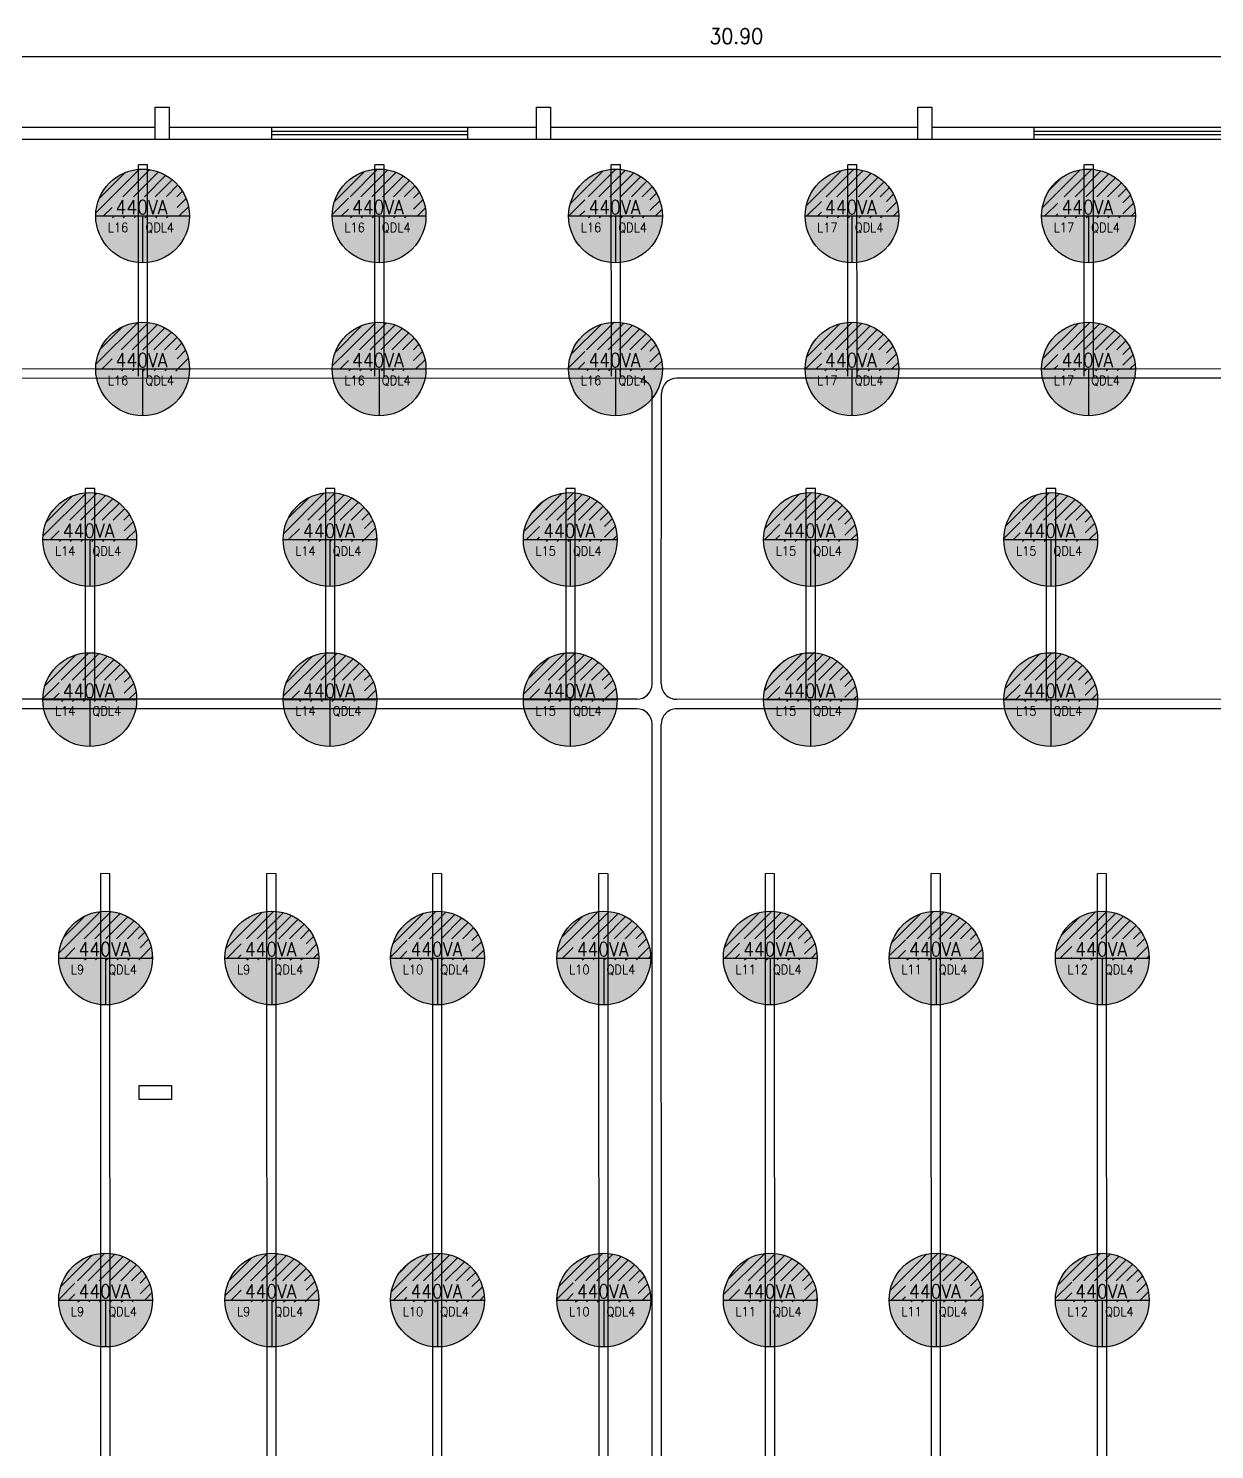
# Model space of a CAD drawing. Extents: x 103 to 641, y -58 to 322.
# Drawn here: x 373.15 to 392.53, y 39.42 to 62.64 of the extents above; entities that cross this region are included whole.
import ezdxf

# ---------------------------------------------------------------- set-up
doc = ezdxf.new("R2010")
doc.units = 0
doc.header["$MEASUREMENT"] = 0
for name, color, linetype in [('_ARQ', 5, 'Continuous'), ('_COTAS', 4, 'Continuous'), ('_ELT-ELETROCALHAS', 1, 'Continuous'), ('_ELT-LUMINARIAS', 3, 'Continuous'), ('_ELT-MÁQUINAS', 3, 'Continuous')]:
    doc.layers.add(name, color=color, linetype=linetype)
doc.styles.add('textstyle4', font='arial.ttf')
doc.styles.add('textstyle5', font='')
doc.styles.add('textstyle6', font='Standard')
doc.styles.get('textstyle5').set_extended_font_data('Standard')

# ---------------------------------------------------------------- blocks, each defined once
blk = doc.blocks.new('LAMP_Recapagem')
at = {"true_color": 0xffffff}
h = blk.add_hatch(color=7, dxfattribs=at)
h.dxf.hatch_style = 1
edge = h.paths.add_edge_path()
edge.add_arc((0, 0), 0.766, 0, 360)
at = {"layer": '_ELT-LUMINARIAS', "linetype": 'Continuous', "transparency": 33554687}
h = blk.add_hatch(dxfattribs=at)
h.set_pattern_fill('ANSI31', color=256, style=0, pattern_type=0)
h.set_pattern_definition([(45, (-325.58795, -41.82564), (-0.08838835, 0.08838835), [])])
edge = h.paths.add_edge_path(flags=0)
edge.add_line((-0.766, 0), (0.766, 0))
edge.add_arc((0, 0), 0.766, 0, 180)
h.paths.add_polyline_path([(-0.5, -0.03), (0.562, -0.03), (0.562, 0.315), (-0.5, 0.315)], flags=0)
at = {"layer": '_ELT-LUMINARIAS', "linetype": 'Continuous'}
blk.add_circle((0, 0), 0.766, dxfattribs=at)
at = {"layer": '_ELT-MÁQUINAS', "linetype": 'Continuous'}
for p, q in [((-0.766, 0), (0.766, 0)), ((0, 0), (0, -0.766))]:
    blk.add_line(p, q, dxfattribs=at)
at = {"layer": '_ELT-LUMINARIAS', "linetype": 'Continuous', "style": 'textstyle4'}
for tag, p, height in [('990VA', (-0.442, 0.031), 0.226), ('L34', (-0.568, -0.263), 0.15), ('QDL5', (0.044, -0.263), 0.15)]:
    blk.add_attdef(tag, p, '', height=height, dxfattribs=at)

msp = doc.modelspace()

# ---------------------------------------------------------------- linework, layer by layer
at = {"layer": '_ARQ'}
for p, q in [((369.226, 61.028), (375.226, 61.028)), ((375.456, 61.028), (381.456, 61.028)), ((377.129, 60.825), (377.129, 61.028)), ((377.129, 60.963), (380.326, 60.963)), ((377.129, 60.91), (380.326, 60.91)), ((380.329, 61.028), (380.329, 60.825)), ((381.685, 61.028), (387.685, 61.028)), ((387.914, 61.028), (393.914, 61.028)), ((389.587, 60.825), (389.587, 61.028)), ((389.587, 60.963), (392.784, 60.963)), ((389.587, 60.91), (392.784, 60.91))]:
    msp.add_line(p, q, dxfattribs=at)
at = {"layer": '_ARQ', "linetype": 'Continuous'}
msp.add_line((393.914, 60.828), (356.768, 60.828), dxfattribs=at)
at = {"layer": '_ARQ'}
for points in [[(375.456, 61.353), (375.456, 60.828), (375.226, 60.828), (375.226, 61.353)], [(381.685, 61.353), (381.685, 60.828), (381.456, 60.828), (381.456, 61.353)], [(387.914, 61.353), (387.914, 60.828), (387.685, 60.828), (387.685, 61.353)], [(374.964, 45.37), (375.489, 45.37), (375.489, 45.14), (374.964, 45.14)]]:
    msp.add_lwpolyline(points, close=True, dxfattribs=at)
at = {"layer": '_COTAS', "linetype": 'Continuous'}
msp.add_line((369.226, 62.181), (400.141, 62.181), dxfattribs=at)
at = {"layer": '_ELT-ELETROCALHAS', "linetype": 'Continuous'}
for p, q in [((374.952, 56.963), (374.951, 60.412)), ((375.101, 60.411), (374.951, 60.412)), ((375.102, 56.963), (375.101, 60.411)), ((378.815, 56.963), (378.814, 60.412)), ((378.964, 60.411), (378.814, 60.412)), ((378.965, 56.963), (378.964, 60.411)), ((382.678, 56.963), (382.677, 60.412)), ((382.827, 60.411), (382.677, 60.412)), ((382.828, 56.963), (382.827, 60.411)), ((386.541, 56.963), (386.54, 60.412)), ((386.69, 60.411), (386.54, 60.412)), ((386.691, 56.963), (386.69, 60.411)), ((390.404, 56.963), (390.403, 60.412)), ((390.553, 60.411), (390.403, 60.412)), ((390.554, 56.963), (390.553, 60.411)), ((400.038, 57.079), (370.245, 57.074)), ((383.094, 56.927), (370.245, 56.924)), ((400.038, 56.929), (383.747, 56.927)), ((383.344, 51.931), (383.344, 56.677)), ((383.494, 51.932), (383.497, 56.677)), ((374.087, 51.677), (374.087, 55.126)), ((374.237, 55.125), (374.087, 55.126)), ((374.237, 51.677), (374.237, 55.125)), ((378.012, 51.677), (378.012, 55.126)), ((378.162, 55.125), (378.012, 55.126)), ((378.162, 51.677), (378.162, 55.125)), ((381.937, 51.677), (381.937, 55.126)), ((382.087, 55.125), (381.937, 55.126)), ((382.087, 51.677), (382.087, 55.125)), ((385.862, 51.677), (385.862, 55.126)), ((386.012, 55.125), (385.862, 55.126)), ((386.012, 51.677), (386.012, 55.125)), ((389.787, 51.677), (389.787, 55.126)), ((389.937, 55.125), (389.787, 55.126)), ((389.937, 51.677), (389.937, 55.125)), ((383.094, 51.682), (361.208, 51.685)), ((399.36, 51.679), (383.744, 51.681)), ((383.094, 51.526), (361.208, 51.523)), ((399.36, 51.528), (383.744, 51.526)), ((383.349, 22.956), (383.344, 51.277)), ((383.499, 22.956), (383.494, 51.275)), ((374.34, 25.16), (374.336, 48.833)), ((374.486, 48.832), (374.336, 48.833)), ((374.49, 25.16), (374.486, 48.832)), ((377.055, 25.16), (377.051, 48.833)), ((377.201, 48.832), (377.051, 48.833)), ((377.205, 25.16), (377.201, 48.832)), ((379.763, 25.16), (379.759, 48.833)), ((379.909, 48.832), (379.759, 48.833)), ((379.913, 25.16), (379.909, 48.832)), ((382.48, 25.16), (382.475, 48.833)), ((382.625, 48.832), (382.475, 48.833)), ((382.63, 25.16), (382.625, 48.832)), ((385.199, 25.16), (385.194, 48.833)), ((385.344, 48.832), (385.194, 48.833)), ((385.349, 25.16), (385.344, 48.832)), ((387.909, 25.16), (387.904, 48.833)), ((388.054, 48.832), (387.904, 48.833)), ((388.059, 25.16), (388.054, 48.832)), ((390.624, 25.16), (390.619, 48.833)), ((390.769, 48.832), (390.619, 48.833)), ((390.774, 25.16), (390.769, 48.832))]:
    msp.add_line(p, q, dxfattribs=at)
for centre, start, end in [((383.094, 56.677), 0.0087, 90.0127), ((383.747, 56.677), 90.0078, 180.0036), ((383.094, 51.932), 269.993, 359.855), ((383.744, 51.931), 179.855, 269.993), ((383.094, 51.276), 0.145, 90.007), ((383.744, 51.276), 90.007, 180.145)]:
    msp.add_arc(centre, 0.25, start, end, dxfattribs=at)

# ---------------------------------------------------------------- block references
at = {"layer": '_ELT-LUMINARIAS', "linetype": 'Continuous'}
ref = msp.add_blockref('LAMP_Recapagem', (375.02, 59.578), dxfattribs=at)
ref.add_attrib('L34', 'L16', (374.452, 59.315), dxfattribs={"linetype": 'Continuous', "height": 0.1501, "style": 'textstyle6'})
ref.add_attrib('QDL5', 'QDL4', (375.065, 59.315), dxfattribs={"linetype": 'Continuous', "height": 0.1501, "style": 'textstyle6'})
ref.add_attrib('990VA', '440VA', (374.578, 59.609), dxfattribs={"linetype": 'Continuous', "height": 0.2256, "style": 'textstyle6'})
ref = msp.add_blockref('LAMP_Recapagem', (378.883, 59.578), dxfattribs=at)
ref.add_attrib('L34', 'L16', (378.315, 59.315), dxfattribs={"linetype": 'Continuous', "height": 0.1501, "style": 'textstyle6'})
ref.add_attrib('QDL5', 'QDL4', (378.928, 59.315), dxfattribs={"linetype": 'Continuous', "height": 0.1501, "style": 'textstyle6'})
ref.add_attrib('990VA', '440VA', (378.441, 59.609), dxfattribs={"linetype": 'Continuous', "height": 0.2256, "style": 'textstyle6'})
ref = msp.add_blockref('LAMP_Recapagem', (382.746, 59.578), dxfattribs=at)
ref.add_attrib('L34', 'L16', (382.178, 59.315), dxfattribs={"linetype": 'Continuous', "height": 0.1501, "style": 'textstyle6'})
ref.add_attrib('QDL5', 'QDL4', (382.791, 59.315), dxfattribs={"linetype": 'Continuous', "height": 0.1501, "style": 'textstyle6'})
ref.add_attrib('990VA', '440VA', (382.304, 59.609), dxfattribs={"linetype": 'Continuous', "height": 0.2256, "style": 'textstyle6'})
ref = msp.add_blockref('LAMP_Recapagem', (386.609, 59.578), dxfattribs=at)
ref.add_attrib('L34', 'L17', (386.041, 59.315), dxfattribs={"linetype": 'Continuous', "height": 0.1501, "style": 'textstyle6'})
ref.add_attrib('QDL5', 'QDL4', (386.654, 59.315), dxfattribs={"linetype": 'Continuous', "height": 0.1501, "style": 'textstyle6'})
ref.add_attrib('990VA', '440VA', (386.167, 59.609), dxfattribs={"linetype": 'Continuous', "height": 0.2256, "style": 'textstyle6'})
ref = msp.add_blockref('LAMP_Recapagem', (390.472, 59.578), dxfattribs=at)
ref.add_attrib('L34', 'L17', (389.904, 59.315), dxfattribs={"linetype": 'Continuous', "height": 0.1501, "style": 'textstyle6'})
ref.add_attrib('QDL5', 'QDL4', (390.517, 59.315), dxfattribs={"linetype": 'Continuous', "height": 0.1501, "style": 'textstyle6'})
ref.add_attrib('990VA', '440VA', (390.03, 59.609), dxfattribs={"linetype": 'Continuous', "height": 0.2256, "style": 'textstyle6'})
ref = msp.add_blockref('LAMP_Recapagem', (375.02, 57.078), dxfattribs=at)
ref.add_attrib('L34', 'L16', (374.452, 56.815), dxfattribs={"linetype": 'Continuous', "height": 0.1501, "style": 'textstyle6'})
ref.add_attrib('QDL5', 'QDL4', (375.065, 56.815), dxfattribs={"linetype": 'Continuous', "height": 0.1501, "style": 'textstyle6'})
ref.add_attrib('990VA', '440VA', (374.578, 57.109), dxfattribs={"linetype": 'Continuous', "height": 0.2256, "style": 'textstyle6'})
ref = msp.add_blockref('LAMP_Recapagem', (378.883, 57.078), dxfattribs=at)
ref.add_attrib('L34', 'L16', (378.315, 56.815), dxfattribs={"linetype": 'Continuous', "height": 0.1501, "style": 'textstyle6'})
ref.add_attrib('QDL5', 'QDL4', (378.928, 56.815), dxfattribs={"linetype": 'Continuous', "height": 0.1501, "style": 'textstyle6'})
ref.add_attrib('990VA', '440VA', (378.441, 57.109), dxfattribs={"linetype": 'Continuous', "height": 0.2256, "style": 'textstyle6'})
ref = msp.add_blockref('LAMP_Recapagem', (382.746, 57.078), dxfattribs=at)
ref.add_attrib('L34', 'L16', (382.178, 56.815), dxfattribs={"linetype": 'Continuous', "height": 0.1501, "style": 'textstyle6'})
ref.add_attrib('QDL5', 'QDL4', (382.791, 56.815), dxfattribs={"linetype": 'Continuous', "height": 0.1501, "style": 'textstyle6'})
ref.add_attrib('990VA', '440VA', (382.304, 57.109), dxfattribs={"linetype": 'Continuous', "height": 0.2256, "style": 'textstyle6'})
ref = msp.add_blockref('LAMP_Recapagem', (386.609, 57.078), dxfattribs=at)
ref.add_attrib('L34', 'L17', (386.041, 56.815), dxfattribs={"linetype": 'Continuous', "height": 0.1501, "style": 'textstyle6'})
ref.add_attrib('QDL5', 'QDL4', (386.654, 56.815), dxfattribs={"linetype": 'Continuous', "height": 0.1501, "style": 'textstyle6'})
ref.add_attrib('990VA', '440VA', (386.167, 57.109), dxfattribs={"linetype": 'Continuous', "height": 0.2256, "style": 'textstyle6'})
ref = msp.add_blockref('LAMP_Recapagem', (390.472, 57.078), dxfattribs=at)
ref.add_attrib('L34', 'L17', (389.904, 56.815), dxfattribs={"linetype": 'Continuous', "height": 0.1501, "style": 'textstyle6'})
ref.add_attrib('QDL5', 'QDL4', (390.517, 56.815), dxfattribs={"linetype": 'Continuous', "height": 0.1501, "style": 'textstyle6'})
ref.add_attrib('990VA', '440VA', (390.03, 57.109), dxfattribs={"linetype": 'Continuous', "height": 0.2256, "style": 'textstyle6'})
ref = msp.add_blockref('LAMP_Recapagem', (374.156, 54.292), dxfattribs=at)
ref.add_attrib('L34', 'L14', (373.588, 54.029), dxfattribs={"linetype": 'Continuous', "height": 0.1501, "style": 'textstyle6'})
ref.add_attrib('QDL5', 'QDL4', (374.2, 54.029), dxfattribs={"linetype": 'Continuous', "height": 0.1501, "style": 'textstyle6'})
ref.add_attrib('990VA', '440VA', (373.714, 54.323), dxfattribs={"linetype": 'Continuous', "height": 0.2256, "style": 'textstyle6'})
ref = msp.add_blockref('LAMP_Recapagem', (378.081, 54.292), dxfattribs=at)
ref.add_attrib('L34', 'L14', (377.513, 54.029), dxfattribs={"linetype": 'Continuous', "height": 0.1501, "style": 'textstyle6'})
ref.add_attrib('QDL5', 'QDL4', (378.125, 54.029), dxfattribs={"linetype": 'Continuous', "height": 0.1501, "style": 'textstyle6'})
ref.add_attrib('990VA', '440VA', (377.639, 54.323), dxfattribs={"linetype": 'Continuous', "height": 0.2256, "style": 'textstyle6'})
ref = msp.add_blockref('LAMP_Recapagem', (382.006, 54.292), dxfattribs=at)
ref.add_attrib('L34', 'L15', (381.438, 54.029), dxfattribs={"linetype": 'Continuous', "height": 0.1501, "style": 'textstyle6'})
ref.add_attrib('QDL5', 'QDL4', (382.05, 54.029), dxfattribs={"linetype": 'Continuous', "height": 0.1501, "style": 'textstyle6'})
ref.add_attrib('990VA', '440VA', (381.564, 54.323), dxfattribs={"linetype": 'Continuous', "height": 0.2256, "style": 'textstyle6'})
ref = msp.add_blockref('LAMP_Recapagem', (385.931, 54.292), dxfattribs=at)
ref.add_attrib('L34', 'L15', (385.363, 54.029), dxfattribs={"linetype": 'Continuous', "height": 0.1501, "style": 'textstyle6'})
ref.add_attrib('QDL5', 'QDL4', (385.975, 54.029), dxfattribs={"linetype": 'Continuous', "height": 0.1501, "style": 'textstyle6'})
ref.add_attrib('990VA', '440VA', (385.489, 54.323), dxfattribs={"linetype": 'Continuous', "height": 0.2256, "style": 'textstyle6'})
ref = msp.add_blockref('LAMP_Recapagem', (389.856, 54.292), dxfattribs=at)
ref.add_attrib('L34', 'L15', (389.288, 54.029), dxfattribs={"linetype": 'Continuous', "height": 0.1501, "style": 'textstyle6'})
ref.add_attrib('QDL5', 'QDL4', (389.9, 54.029), dxfattribs={"linetype": 'Continuous', "height": 0.1501, "style": 'textstyle6'})
ref.add_attrib('990VA', '440VA', (389.414, 54.323), dxfattribs={"linetype": 'Continuous', "height": 0.2256, "style": 'textstyle6'})
ref = msp.add_blockref('LAMP_Recapagem', (374.156, 51.677), dxfattribs=at)
ref.add_attrib('L34', 'L14', (373.588, 51.414), dxfattribs={"linetype": 'Continuous', "height": 0.1501, "style": 'textstyle6'})
ref.add_attrib('QDL5', 'QDL4', (374.2, 51.414), dxfattribs={"linetype": 'Continuous', "height": 0.1501, "style": 'textstyle6'})
ref.add_attrib('990VA', '440VA', (373.714, 51.708), dxfattribs={"linetype": 'Continuous', "height": 0.2256, "style": 'textstyle6'})
ref = msp.add_blockref('LAMP_Recapagem', (378.081, 51.677), dxfattribs=at)
ref.add_attrib('L34', 'L14', (377.513, 51.414), dxfattribs={"linetype": 'Continuous', "height": 0.1501, "style": 'textstyle6'})
ref.add_attrib('QDL5', 'QDL4', (378.125, 51.414), dxfattribs={"linetype": 'Continuous', "height": 0.1501, "style": 'textstyle6'})
ref.add_attrib('990VA', '440VA', (377.639, 51.708), dxfattribs={"linetype": 'Continuous', "height": 0.2256, "style": 'textstyle6'})
ref = msp.add_blockref('LAMP_Recapagem', (382.006, 51.677), dxfattribs=at)
ref.add_attrib('L34', 'L15', (381.438, 51.414), dxfattribs={"linetype": 'Continuous', "height": 0.1501, "style": 'textstyle6'})
ref.add_attrib('QDL5', 'QDL4', (382.05, 51.414), dxfattribs={"linetype": 'Continuous', "height": 0.1501, "style": 'textstyle6'})
ref.add_attrib('990VA', '440VA', (381.564, 51.708), dxfattribs={"linetype": 'Continuous', "height": 0.2256, "style": 'textstyle6'})
ref = msp.add_blockref('LAMP_Recapagem', (385.931, 51.677), dxfattribs=at)
ref.add_attrib('L34', 'L15', (385.363, 51.414), dxfattribs={"linetype": 'Continuous', "height": 0.1501, "style": 'textstyle6'})
ref.add_attrib('QDL5', 'QDL4', (385.975, 51.414), dxfattribs={"linetype": 'Continuous', "height": 0.1501, "style": 'textstyle6'})
ref.add_attrib('990VA', '440VA', (385.489, 51.708), dxfattribs={"linetype": 'Continuous', "height": 0.2256, "style": 'textstyle6'})
ref = msp.add_blockref('LAMP_Recapagem', (389.856, 51.677), dxfattribs=at)
ref.add_attrib('L34', 'L15', (389.288, 51.414), dxfattribs={"linetype": 'Continuous', "height": 0.1501, "style": 'textstyle6'})
ref.add_attrib('QDL5', 'QDL4', (389.9, 51.414), dxfattribs={"linetype": 'Continuous', "height": 0.1501, "style": 'textstyle6'})
ref.add_attrib('990VA', '440VA', (389.414, 51.708), dxfattribs={"linetype": 'Continuous', "height": 0.2256, "style": 'textstyle6'})
ref = msp.add_blockref('LAMP_Recapagem', (374.415, 47.454), dxfattribs=at)
ref.add_attrib('L34', 'L9', (373.847, 47.191), dxfattribs={"linetype": 'Continuous', "height": 0.1501, "style": 'textstyle6'})
ref.add_attrib('QDL5', 'QDL4', (374.459, 47.191), dxfattribs={"linetype": 'Continuous', "height": 0.1501, "style": 'textstyle6'})
ref.add_attrib('990VA', '440VA', (373.973, 47.485), dxfattribs={"linetype": 'Continuous', "height": 0.2256, "style": 'textstyle6'})
ref = msp.add_blockref('LAMP_Recapagem', (377.13, 47.454), dxfattribs=at)
ref.add_attrib('L34', 'L9', (376.562, 47.191), dxfattribs={"linetype": 'Continuous', "height": 0.1501, "style": 'textstyle6'})
ref.add_attrib('QDL5', 'QDL4', (377.174, 47.191), dxfattribs={"linetype": 'Continuous', "height": 0.1501, "style": 'textstyle6'})
ref.add_attrib('990VA', '440VA', (376.688, 47.485), dxfattribs={"linetype": 'Continuous', "height": 0.2256, "style": 'textstyle6'})
ref = msp.add_blockref('LAMP_Recapagem', (379.838, 47.454), dxfattribs=at)
ref.add_attrib('L34', 'L10', (379.27, 47.191), dxfattribs={"linetype": 'Continuous', "height": 0.1501, "style": 'textstyle6'})
ref.add_attrib('QDL5', 'QDL4', (379.882, 47.191), dxfattribs={"linetype": 'Continuous', "height": 0.1501, "style": 'textstyle6'})
ref.add_attrib('990VA', '440VA', (379.395, 47.485), dxfattribs={"linetype": 'Continuous', "height": 0.2256, "style": 'textstyle6'})
ref = msp.add_blockref('LAMP_Recapagem', (382.554, 47.454), dxfattribs=at)
ref.add_attrib('L34', 'L10', (381.986, 47.191), dxfattribs={"linetype": 'Continuous', "height": 0.1501, "style": 'textstyle6'})
ref.add_attrib('QDL5', 'QDL4', (382.599, 47.191), dxfattribs={"linetype": 'Continuous', "height": 0.1501, "style": 'textstyle6'})
ref.add_attrib('990VA', '440VA', (382.112, 47.485), dxfattribs={"linetype": 'Continuous', "height": 0.2256, "style": 'textstyle6'})
ref = msp.add_blockref('LAMP_Recapagem', (385.273, 47.454), dxfattribs=at)
ref.add_attrib('L34', 'L11', (384.705, 47.191), dxfattribs={"linetype": 'Continuous', "height": 0.1501, "style": 'textstyle6'})
ref.add_attrib('QDL5', 'QDL4', (385.317, 47.191), dxfattribs={"linetype": 'Continuous', "height": 0.1501, "style": 'textstyle6'})
ref.add_attrib('990VA', '440VA', (384.831, 47.485), dxfattribs={"linetype": 'Continuous', "height": 0.2256, "style": 'textstyle6'})
ref = msp.add_blockref('LAMP_Recapagem', (387.983, 47.454), dxfattribs=at)
ref.add_attrib('L34', 'L11', (387.415, 47.191), dxfattribs={"linetype": 'Continuous', "height": 0.1501, "style": 'textstyle6'})
ref.add_attrib('QDL5', 'QDL4', (388.027, 47.191), dxfattribs={"linetype": 'Continuous', "height": 0.1501, "style": 'textstyle6'})
ref.add_attrib('990VA', '440VA', (387.541, 47.485), dxfattribs={"linetype": 'Continuous', "height": 0.2256, "style": 'textstyle6'})
ref = msp.add_blockref('LAMP_Recapagem', (390.698, 47.454), dxfattribs=at)
ref.add_attrib('L34', 'L12', (390.13, 47.191), dxfattribs={"linetype": 'Continuous', "height": 0.1501, "style": 'textstyle6'})
ref.add_attrib('QDL5', 'QDL4', (390.742, 47.191), dxfattribs={"linetype": 'Continuous', "height": 0.1501, "style": 'textstyle6'})
ref.add_attrib('990VA', '440VA', (390.256, 47.485), dxfattribs={"linetype": 'Continuous', "height": 0.2256, "style": 'textstyle6'})
ref = msp.add_blockref('LAMP_Recapagem', (374.415, 41.865), dxfattribs=at)
ref.add_attrib('L34', 'L9', (373.847, 41.602), dxfattribs={"linetype": 'Continuous', "height": 0.1501, "style": 'textstyle6'})
ref.add_attrib('QDL5', 'QDL4', (374.459, 41.602), dxfattribs={"linetype": 'Continuous', "height": 0.1501, "style": 'textstyle6'})
ref.add_attrib('990VA', '440VA', (373.973, 41.896), dxfattribs={"linetype": 'Continuous', "height": 0.2256, "style": 'textstyle6'})
ref = msp.add_blockref('LAMP_Recapagem', (377.13, 41.865), dxfattribs=at)
ref.add_attrib('L34', 'L9', (376.562, 41.602), dxfattribs={"linetype": 'Continuous', "height": 0.1501, "style": 'textstyle6'})
ref.add_attrib('QDL5', 'QDL4', (377.174, 41.602), dxfattribs={"linetype": 'Continuous', "height": 0.1501, "style": 'textstyle6'})
ref.add_attrib('990VA', '440VA', (376.688, 41.896), dxfattribs={"linetype": 'Continuous', "height": 0.2256, "style": 'textstyle6'})
ref = msp.add_blockref('LAMP_Recapagem', (379.838, 41.865), dxfattribs=at)
ref.add_attrib('L34', 'L10', (379.27, 41.602), dxfattribs={"linetype": 'Continuous', "height": 0.1501, "style": 'textstyle6'})
ref.add_attrib('QDL5', 'QDL4', (379.882, 41.602), dxfattribs={"linetype": 'Continuous', "height": 0.1501, "style": 'textstyle6'})
ref.add_attrib('990VA', '440VA', (379.395, 41.896), dxfattribs={"linetype": 'Continuous', "height": 0.2256, "style": 'textstyle6'})
ref = msp.add_blockref('LAMP_Recapagem', (382.554, 41.865), dxfattribs=at)
ref.add_attrib('L34', 'L10', (381.986, 41.602), dxfattribs={"linetype": 'Continuous', "height": 0.1501, "style": 'textstyle6'})
ref.add_attrib('QDL5', 'QDL4', (382.599, 41.602), dxfattribs={"linetype": 'Continuous', "height": 0.1501, "style": 'textstyle6'})
ref.add_attrib('990VA', '440VA', (382.112, 41.896), dxfattribs={"linetype": 'Continuous', "height": 0.2256, "style": 'textstyle6'})
ref = msp.add_blockref('LAMP_Recapagem', (385.273, 41.865), dxfattribs=at)
ref.add_attrib('L34', 'L11', (384.705, 41.602), dxfattribs={"linetype": 'Continuous', "height": 0.1501, "style": 'textstyle6'})
ref.add_attrib('QDL5', 'QDL4', (385.317, 41.602), dxfattribs={"linetype": 'Continuous', "height": 0.1501, "style": 'textstyle6'})
ref.add_attrib('990VA', '440VA', (384.831, 41.896), dxfattribs={"linetype": 'Continuous', "height": 0.2256, "style": 'textstyle6'})
ref = msp.add_blockref('LAMP_Recapagem', (387.983, 41.865), dxfattribs=at)
ref.add_attrib('L34', 'L11', (387.415, 41.602), dxfattribs={"linetype": 'Continuous', "height": 0.1501, "style": 'textstyle6'})
ref.add_attrib('QDL5', 'QDL4', (388.027, 41.602), dxfattribs={"linetype": 'Continuous', "height": 0.1501, "style": 'textstyle6'})
ref.add_attrib('990VA', '440VA', (387.541, 41.896), dxfattribs={"linetype": 'Continuous', "height": 0.2256, "style": 'textstyle6'})
ref = msp.add_blockref('LAMP_Recapagem', (390.698, 41.865), dxfattribs=at)
ref.add_attrib('L34', 'L12', (390.13, 41.602), dxfattribs={"linetype": 'Continuous', "height": 0.1501, "style": 'textstyle6'})
ref.add_attrib('QDL5', 'QDL4', (390.742, 41.602), dxfattribs={"linetype": 'Continuous', "height": 0.1501, "style": 'textstyle6'})
ref.add_attrib('990VA', '440VA', (390.256, 41.896), dxfattribs={"linetype": 'Continuous', "height": 0.2256, "style": 'textstyle6'})

# ---------------------------------------------------------------- texts
at = {"layer": '_COTAS', "linetype": 'Continuous', "insert": (384.718, 62.517), "char_height": 0.25, "attachment_point": 5, "style": 'textstyle5'}
msp.add_mtext('30.90', dxfattribs=at)

doc.saveas('drawing.dxf')
